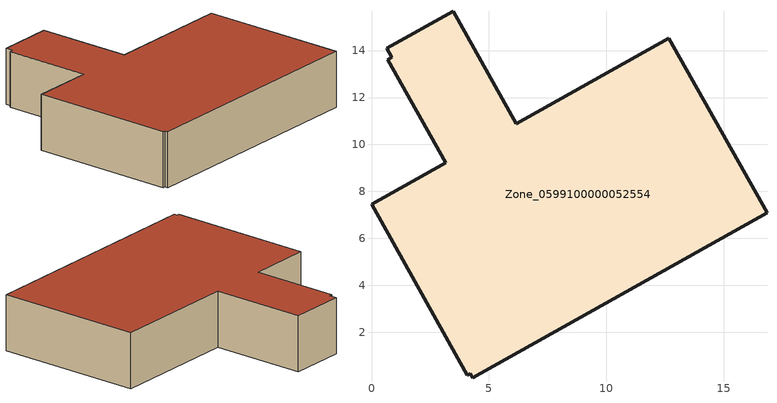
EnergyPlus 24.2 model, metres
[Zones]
Zone_0599100000052554
 floor ground (C_G): 4.08,0.18 0,7.45 3.17,9.22 0.7,13.61 0.86,13.71 0.65,14.1 3.47,15.67 6.16,10.89 12.66,14.53 16.84,7.09 4.3,0.07 4.21,0.24 z0
 wall outside (C_F): 12.66,14.53 6.16,10.89 3.47,15.67 0.65,14.1 0.86,13.71 0.7,13.61 3.17,9.22 0,7.45 4.08,0.18 4.21,0.24 4.3,0.07 16.84,7.09 12.66,14.53 z0:3.23
 roof outside (C_R): 4.08,0.18 4.21,0.24 4.3,0.07 16.84,7.09 12.66,14.53 6.16,10.89 3.47,15.67 0.65,14.1 0.86,13.71 0.7,13.61 3.17,9.22 0,7.45 z3.23
[BUILDING]
Pand.0599100000052554: North Axis=0; Terrain=City; Loads Convergence Tolerance Value=0.04; Temperature Convergence Tolerance Value=0.4; Solar Distribution=FullExterior; Maximum Number of Warmup Days=25; Minimum Number of Warmup Days=1
[Site:Location]
Rotterdam.The.Hague.AP_ZH_NLD Design_Conditions: Latitude=51.96; Longitude=4.45; Time Zone=1; Elevation=-4.5
[SITE:GROUNDTEMPERATURE:BUILDINGSURFACE]
18, 18, 18, 18, 18, 18, 18, 18, 18, 18, 18, 18
[MATERIAL] Thermal Absorptance=0.9; Solar Absorptance=0.7; Visible Absorptance=0.7
Name | Roughness | Thickness | Conductivity | Density | Specific Heat
G.D.1965 | MediumSmooth | 0.15 | 1 | 540 | 1210
F.D.1965 | Rough | 0.3 | 0.857143 | 1920 | 840
R.D.1965 | MediumRough | 0.2 | 0.08 | 1500 | 1000
[CONSTRUCTION]
C_G: G.D.1965
C_F: F.D.1965
C_R: R.D.1965
[ZONE]
Zone_0599100000052554: Type=1; Multiplier=1; Ceiling Height=Autocalculate; Volume=Autocalculate; Floor Area=autocalculate; Part of Total Floor Area=Yes
[ZONEINFILTRATION:DESIGNFLOWRATE]
Infil_Zone_0599100000052554: Zone or ZoneList or Space or SpaceList=Zone_0599100000052554; Schedule=AlwaysOn; Design Flow Rate Calculation Method=Flow/Area; Flow Rate per Floor Area=0.0042; Constant Term Coefficient=1; Temperature Term Coefficient=0; Velocity Term Coefficient=0; Velocity Squared Term Coefficient=0
[HVACTEMPLATE:ZONE:IDEALLOADSAIRSYSTEM]
Zone_0599100000052554: Maximum Heating Supply Air Temperature=50; Minimum Cooling Supply Air Temperature=13; Maximum Heating Supply Air Humidity Ratio=0.0156; Minimum Cooling Supply Air Humidity Ratio=0.0077; Heating Limit=NoLimit; Cooling Limit=NoLimit; Dehumidification Control Type=ConstantSensibleHeatRatio; Cooling Sensible Heat Ratio=0.7; Dehumidification Setpoint=60; Humidification Control Type=None; Humidification Setpoint=30; Outdoor Air Method=None; Outdoor Air Flow Rate per Person=0.00944; Outdoor Air Flow Rate per Zone Floor Area=0; Outdoor Air Flow Rate per Zone=0; Demand Controlled Ventilation Type=None; Outdoor Air Economizer Type=NoEconomizer; Heat Recovery Type=None; Sensible Heat Recovery Effectiveness=0.7; Latent Heat Recovery Effectiveness=0.65
[ZONECONTROL:THERMOSTAT]
ThermostatControl_Zone_0599100000052554: Zone or ZoneList=Zone_0599100000052554; Control Type Schedule=DualSetpointControlType; Control 1=Thermostat_Zone_0599100000052554; Temperature Difference Between Cutout And Setpoint=0
[THERMOSTATSETPOINT:DUALSETPOINT]
Thermostat_Zone_0599100000052554: Heating Setpoint Temperature Schedule=HeatingSetpoint_Zone_0599100000052554; Cooling Setpoint Temperature Schedule=CoolingSetpoint_Zone_0599100000052554
[SCHEDULE:COMPACT]
HeatingSetpoint_Zone_0599100000052554: Through: 12/31, For: AllDays, Until: 24:00, 21
CoolingSetpoint_Zone_0599100000052554: Through: 12/31, For: AllDays, Until: 24:00, 24
DualSetpointControlType: Through: 12/31, For: AllDays, Until: 24:00, 4
AlwaysOn: Through: 12/31, For: AllDays, Until: 24:00, 1
